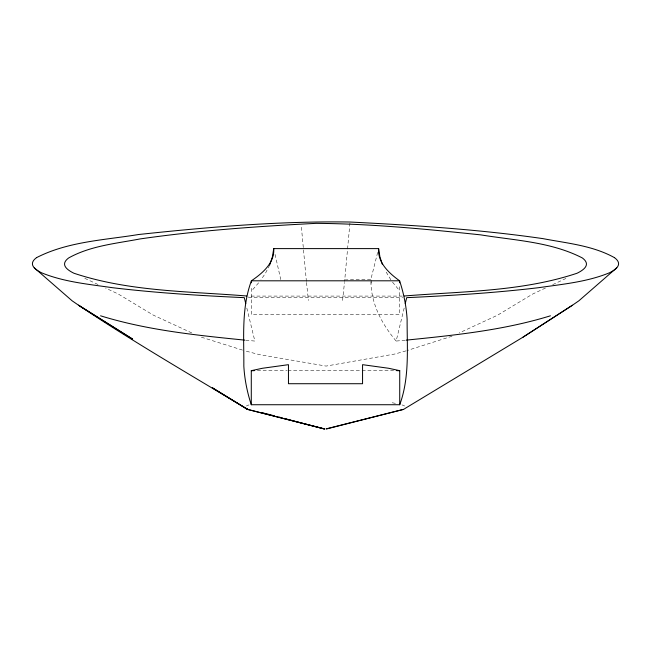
<?xml version="1.0" encoding="UTF-8"?>
<svg xmlns="http://www.w3.org/2000/svg" width="651" height="651" viewBox="0 0 651 651"><rect width="100%" height="100%" fill="white"/><g stroke="black" fill="none" stroke-linecap="round" stroke-linejoin="round"><path stroke-width="0.49" stroke-dasharray="3.25 2.44" d="M349.937 223.033L344.599 281.484M342.572 300.461L344.493 282.485M405.239 340.221L396.15 341.067L404.548 306.54M377.661 252.442L370.891 279.287L371.933 285.211M269.66 265.047L265.47 273.249L260.961 279.784M252.775 289.557L259.196 282.16M545.465 288.043L532.819 293.967L497.576 315.182L459.224 332.93M552.691 284.658L566.24 278.311M452.022 336.217L407.005 350.555M406.037 350.865L395.312 353.924L326.086 366.082L259.529 354.657L244.963 350.865M402.334 296.091L248.666 296.091M344.688 279.93L370.891 279.287A1832.126 365.545 0.1 0 0 396.15 341.067M248.356 297.653L402.644 297.653M257.381 370.679L286.871 370.671M287.888 370.671L361.093 370.671M362.111 370.671L393.627 370.671M245.761 340.221L254.85 341.067L246.452 306.54M201.403 337.202L243.995 350.555M191.776 332.93L153.424 315.182L118.181 293.967L105.535 288.043M84.76 278.311L98.309 284.658M392.529 282.143L398.632 289.549M390.844 279.775L385.213 270.499M275.056 254.411L280.768 279.556M306.401 281.484L301.226 225.059M306.507 282.485L308.428 300.461M399.6 286.782L399.6 314.653L251.408 314.661L251.4 286.782M392.179 402.782A133.984 10.514 0 0 1 396.988 403.653M402.009 404.922A133.984 10.514 0 0 1 404.67 406.037M246.33 406.037A134.139 10.53 0 0 1 248.991 404.922"/><path stroke-width="0.98" d="M273.737 248.609C274.746 263.069 262.174 273.436 251.4 280.809C241.309 308.143 244.035 337.617 243.832 366.139C244.589 379.281 247.177 392.236 251.286 404.735L399.73 404.727C409.788 377.352 406.989 347.854 407.119 319.315C406.33 306.198 403.718 293.275 399.6 280.801C389.168 273.298 377.515 262.695 378.63 248.609L273.737 248.609L272.419 256.836L269.66 265.047M405.264 303.578L406.704 297.653C450.793 295.652 494.882 292.901 538.719 287.677C562.448 284.21 586.901 282.013 609.295 272.859A733.514 57.565 0 0 0 614.422 257.633M616.733 267.813L578.869 300.811L572.4 305.254L523.022 337.153L405.296 408.315A133.984 10.514 0 0 1 403.238 409.446L326.021 428.911M523.022 337.153L572.4 305.254M36.57 257.633C67.916 241.497 104.388 240.105 138.598 234.515C208.808 227.028 279.369 220.949 350.026 222.024C414.516 225.27 479.063 229.396 543.007 238.64C567.102 243.246 592.638 245.5 614.43 257.633M550.445 315.8C503.719 330.244 454.715 335.216 406.257 340.131M324.515 428.968L247.738 409.446L212.364 387.776L245.704 408.315A134.139 10.53 0 0 0 247.746 409.446L324.637 428.919M403.262 409.446L326.623 428.928M251.286 404.735L251.286 370.679L262.434 368.271L288.458 364.674L288.458 383.716L362.558 383.716L362.558 364.674L388.582 368.263L399.73 370.671L399.73 404.727M404.279 295.993C461.966 291.29 521.687 291.729 577.071 273.233A737.485 57.874 0 0 0 582.271 257.918C551.112 241.846 514.843 240.431 480.812 234.881C426.112 229.111 371.192 223.749 316.15 223.35C257.259 226.361 198.352 230.519 139.957 238.95C115.927 243.539 90.456 245.809 68.729 257.918A737.485 57.874 0 0 0 73.921 273.233C129.313 291.721 189.034 291.29 246.721 295.993M251.286 370.679L254.329 370.679M396.679 370.671L399.73 370.671M324.19 428.96L283.966 418.381M244.743 340.131C196.285 335.216 147.281 330.244 100.555 315.8M245.704 408.315L247.665 408.836M261.401 412.441L264.339 413.214M266.308 413.735L274.144 415.794M279.059 417.088L281.989 417.861M247.738 409.446C191.069 375.196 133.675 342.092 78.6 305.254L72.131 300.811L34.267 267.813M382.251 264.127L379.907 256.828L378.63 248.609M245.736 303.578L244.296 297.653C200.207 295.652 156.118 292.901 112.281 287.677C88.552 284.21 64.099 282.013 41.705 272.859A733.514 57.565 0 0 1 36.578 257.633M399.6 282.794L399.6 280.801L251.4 280.809L251.4 282.803M132.592 339.081L78.6 305.254L132.592 339.081"/></g></svg>
